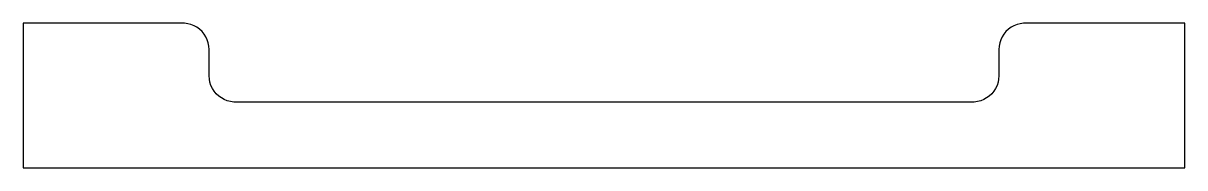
# Model space of a CAD drawing. Header units: metres. Extents: x 0 to 353, y 0 to 44.
import ezdxf

# ---------------------------------------------------------------- set-up
doc = ezdxf.new("R2010")
doc.units = ezdxf.units.M

msp = doc.modelspace()

# ---------------------------------------------------------------- linework, layer by layer
for p, q in [((16, 44), (0, 44)), ((0, 44), (0, 0)), ((49.0023, 43.9842), (16, 44)), ((49.999, 43.8583), (49.0023, 43.9842)), ((50.9721, 43.6084), (49.999, 43.8583)), ((51.9062, 43.2386), (50.9721, 43.6084)), ((52.7866, 42.7546), (51.9062, 43.2386)), ((53.5994, 42.1641), (52.7866, 42.7546)), ((300.213, 42.7546), (299.401, 42.1641)), ((301.094, 43.2386), (300.213, 42.7546)), ((302.028, 43.6084), (301.094, 43.2386)), ((303.001, 43.8583), (302.028, 43.6084)), ((303.998, 43.9842), (303.001, 43.8583)), ((337, 44), (303.998, 43.9842)), ((353, 44), (337, 44)), ((353, 0), (353, 44)), ((54.3317, 41.4764), (53.5994, 42.1641)), ((54.9721, 40.7023), (54.3317, 41.4764)), ((55.5105, 39.854), (54.9721, 40.7023)), ((55.9382, 38.945), (55.5105, 39.854)), ((56.2487, 37.9895), (55.9382, 38.945)), ((297.062, 38.945), (296.751, 37.9895)), ((297.49, 39.854), (297.062, 38.945)), ((298.028, 40.7023), (297.49, 39.854)), ((298.668, 41.4764), (298.028, 40.7023)), ((299.401, 42.1641), (298.668, 41.4764)), ((56.4369, 37.0027), (56.2487, 37.9895)), ((56.5, 36), (56.4369, 37.0027)), ((56.5, 28), (56.5, 36)), ((296.563, 37.0027), (296.5, 36)), ((296.5, 36), (296.5, 28)), ((296.751, 37.9895), (296.563, 37.0027)), ((56.5631, 26.9973), (56.5, 28)), ((56.7513, 26.0105), (56.5631, 26.9973)), ((57.0618, 25.055), (56.7513, 26.0105)), ((57.4895, 24.146), (57.0618, 25.055)), ((295.938, 25.055), (295.51, 24.146)), ((296.249, 26.0105), (295.938, 25.055)), ((296.437, 26.9973), (296.249, 26.0105)), ((296.5, 28), (296.437, 26.9973)), ((58.0279, 23.2977), (57.4895, 24.146)), ((58.6682, 22.5236), (58.0279, 23.2977)), ((59.4006, 21.8359), (58.6682, 22.5236)), ((60.2134, 21.2454), (59.4006, 21.8359)), ((61.0938, 20.7614), (60.2134, 21.2454)), ((292.787, 21.2454), (291.906, 20.7614)), ((293.599, 21.8359), (292.787, 21.2454)), ((294.332, 22.5236), (293.599, 21.8359)), ((294.972, 23.2977), (294.332, 22.5236)), ((295.51, 24.146), (294.972, 23.2977)), ((62.0279, 20.3915), (61.0938, 20.7614)), ((63.0009, 20.1417), (62.0279, 20.3915)), ((63.9977, 20.0158), (63.0009, 20.1417)), ((289.002, 20.0158), (63.9977, 20.0158)), ((289.999, 20.1417), (289.002, 20.0158)), ((290.972, 20.3915), (289.999, 20.1417)), ((291.906, 20.7614), (290.972, 20.3915)), ((0, 0), (353, 0))]:
    msp.add_line(p, q)

doc.saveas('drawing.dxf')
